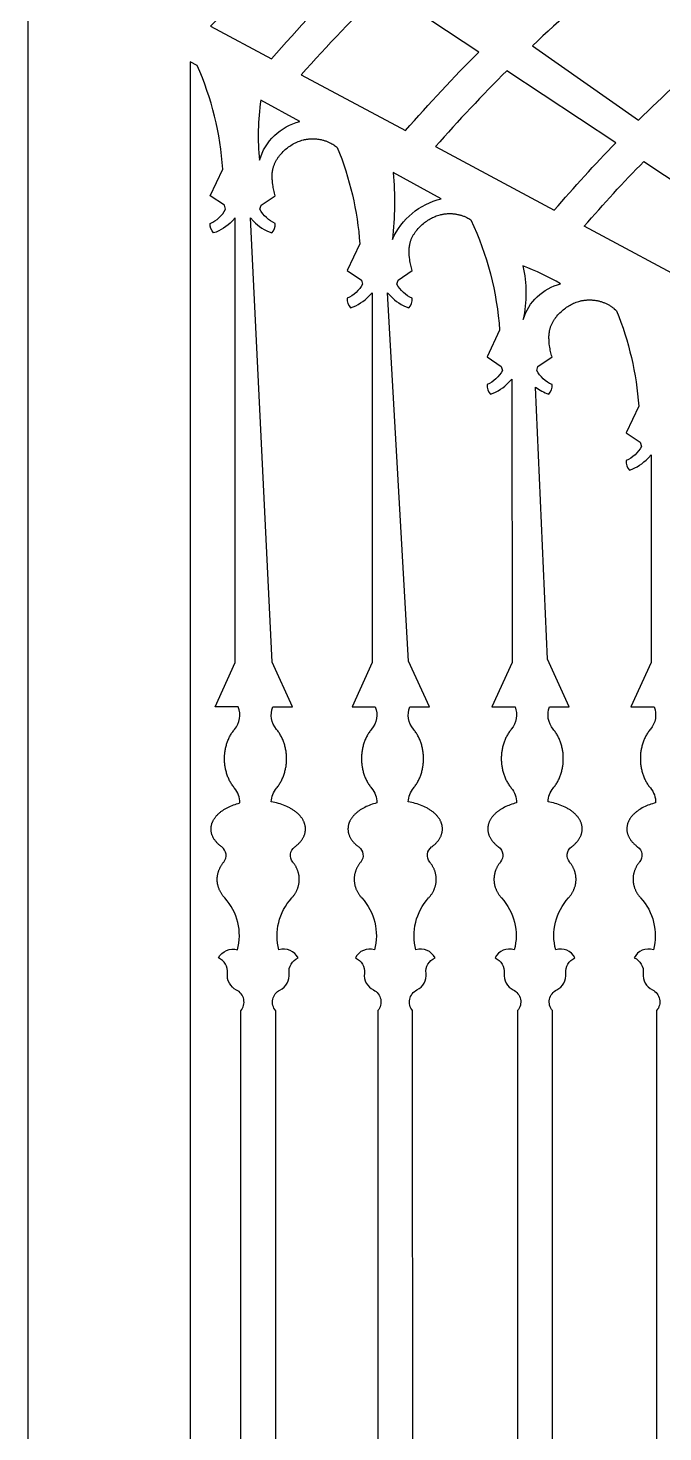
# Model space of a CAD drawing. Extents: x 101 to 2101, y 75 to 2087.
# Drawn here: x 101 to 485, y 762 to 1612 of the extents above; entities that cross this region are included whole.
import ezdxf

# ---------------------------------------------------------------- set-up
doc = ezdxf.new("R2010")
doc.units = 0
doc.layers.add('LAYER_01', color=7, linetype='CONTINUOUS')

msp = doc.modelspace()

# ---------------------------------------------------------------- linework, layer by layer
at = {"layer": 'LAYER_01'}
for points in [[(101.01, 1666.56, -0.19494), (1093.27, 2087.06), (1093.27, 75.37), (101.01, 75.37)], [(211.48, 1612.88), (248.25, 1593.19, -0.016615), (298.74, 1646.96), (267.92, 1667.37, 0.015368)], [(406.26, 1601.08), (470.37, 1556.08, -0.018362), (516.73, 1598.37), (458.16, 1647.01, 0.018019)], [(329.41, 1549.73, -0.016557), (373.75, 1597.28), (315.76, 1635.69, 0.016485), (266.36, 1583.49)], [(419.45, 1501.53, -0.016167), (456.69, 1542.35), (390.77, 1586.01, 0.016409), (347.52, 1540.04)], [(241.79, 1568.16, 0.063039), (241.07, 1531.82, -0.267683), (265.46, 1555.23)], [(437.51, 1491.86, -0.015987), (473.67, 1531.1), (537.32, 1488.94, 0.016308), (507.49, 1454.39)], [(322.01, 1524.31, -0.045196), (321.54, 1483.88, -0.235505), (351.03, 1508.44)], [(400.47, 1467.82, -0.106737), (400.66, 1435.37, -0.264735), (423.3, 1457.06, 0.041027)]]:
    msp.add_lwpolyline(points, format="xyb", close=True, dxfattribs=at)
for points in [[(229.72, 718.07), (229.75, 1016.98, 0.48988), (227.16, 1029.5, -0.316411), (221.64, 1039.55, 0.331868), (216.18, 1048.88, -0.374852), (227.75, 1053.74, 0.254896), (220.06, 1085.2), (219.77, 1085.53), (219.49, 1085.86), (219.22, 1086.19), (218.96, 1086.53), (218.7, 1086.87), (218.46, 1087.21), (218.22, 1087.56), (218, 1087.91), (217.78, 1088.26), (217.58, 1088.61), (217.38, 1088.97), (217.2, 1089.33), (217.02, 1089.69), (216.86, 1090.04), (216.7, 1090.4), (216.55, 1090.77), (216.42, 1091.13), (216.29, 1091.49), (216.17, 1091.85), (216.06, 1092.21), (215.96, 1092.57), (215.87, 1092.93), (215.79, 1093.29), (215.72, 1093.65), (215.66, 1094.01), (215.61, 1094.36), (215.56, 1094.72), (215.53, 1095.07), (215.5, 1095.42), (215.48, 1095.77), (215.47, 1096.11), (215.46, 1096.46), (215.47, 1096.77), (215.48, 1097.09), (215.49, 1097.42), (215.52, 1097.74), (215.55, 1098.07), (215.59, 1098.4), (215.63, 1098.73), (215.69, 1099.06), (215.75, 1099.39), (215.82, 1099.72), (215.89, 1100.05), (215.98, 1100.39), (216.07, 1100.72), (216.17, 1101.06), (216.28, 1101.39), (216.4, 1101.73), (216.52, 1102.06), (216.66, 1102.4), (216.8, 1102.73), (216.95, 1103.07), (217.11, 1103.4), (217.27, 1103.73), (217.45, 1104.06), (217.63, 1104.39), (217.83, 1104.72), (218.03, 1105.05), (218.24, 1105.37), (218.45, 1105.69), (218.68, 1106.01), (218.91, 1106.33), (219.16, 1106.64), (219.41, 1106.95, 0.431906), (218.24, 1116.08), (217.83, 1116.39), (217.44, 1116.69), (217.05, 1117.01), (216.68, 1117.33), (216.32, 1117.65), (215.98, 1117.98), (215.64, 1118.31), (215.33, 1118.64), (215.02, 1118.98), (214.73, 1119.32), (214.45, 1119.66), (214.19, 1120.01), (213.94, 1120.35), (213.7, 1120.7), (213.48, 1121.05), (213.27, 1121.4), (213.08, 1121.76), (212.89, 1122.11), (212.73, 1122.46), (212.57, 1122.81), (212.43, 1123.17), (212.3, 1123.52), (212.19, 1123.87), (212.09, 1124.22), (212, 1124.57), (211.92, 1124.92), (211.86, 1125.26), (211.81, 1125.61), (211.77, 1125.95), (211.74, 1126.29), (211.72, 1126.63), (211.72, 1126.97), (211.72, 1127.25), (211.73, 1127.53), (211.75, 1127.81), (211.78, 1128.09), (211.82, 1128.38), (211.86, 1128.66), (211.91, 1128.95), (211.97, 1129.24), (212.04, 1129.53), (212.12, 1129.82), (212.21, 1130.11), (212.3, 1130.41), (212.41, 1130.7), (212.52, 1130.99), (212.64, 1131.29), (212.78, 1131.58), (212.92, 1131.87), (213.07, 1132.17), (213.23, 1132.46), (213.4, 1132.75), (213.58, 1133.04), (213.77, 1133.33), (213.97, 1133.62), (214.18, 1133.91), (214.39, 1134.2), (214.62, 1134.48), (214.86, 1134.77), (215.1, 1135.05), (215.36, 1135.33), (215.63, 1135.61), (215.9, 1135.88), (216.18, 1136.15), (216.48, 1136.42), (216.78, 1136.69), (217.09, 1136.96), (217.41, 1137.22), (217.74, 1137.47), (218.07, 1137.73), (218.42, 1137.98), (218.77, 1138.23), (219.13, 1138.47), (219.5, 1138.71), (220.26, 1139.17), (221.05, 1139.62), (221.87, 1140.05), (222.71, 1140.46), (223.58, 1140.85), (224.46, 1141.22), (225.37, 1141.56), (226.29, 1141.89), (227.23, 1142.19), (228.18, 1142.47), (229.14, 1142.72, 0.183026), (225.96, 1151.73), (225.59, 1152.18), (225.22, 1152.64), (224.87, 1153.12), (224.53, 1153.61), (224.2, 1154.11), (223.88, 1154.62), (223.57, 1155.14), (223.28, 1155.67), (222.99, 1156.2), (222.72, 1156.75), (222.46, 1157.3), (222.21, 1157.87), (221.98, 1158.43), (221.76, 1159.01), (221.55, 1159.58), (221.35, 1160.16), (221.17, 1160.75), (221, 1161.34), (220.84, 1161.93), (220.69, 1162.52), (220.56, 1163.11), (220.44, 1163.7), (220.33, 1164.29), (220.24, 1164.88), (220.15, 1165.47), (220.08, 1166.06), (220.02, 1166.64), (219.97, 1167.22), (219.94, 1167.8), (219.91, 1168.37), (219.89, 1168.94), (219.89, 1169.5), (219.89, 1170.07), (219.91, 1170.64), (219.94, 1171.21), (219.97, 1171.79), (220.02, 1172.37), (220.08, 1172.95), (220.15, 1173.54), (220.24, 1174.13), (220.33, 1174.72), (220.44, 1175.31), (220.56, 1175.9), (220.69, 1176.49), (220.84, 1177.08), (221, 1177.67), (221.17, 1178.26), (221.35, 1178.84), (221.55, 1179.43), (221.76, 1180), (221.98, 1180.58), (222.21, 1181.14), (222.46, 1181.7), (222.72, 1182.26), (222.99, 1182.8), (223.28, 1183.34), (223.57, 1183.87), (223.88, 1184.39), (224.2, 1184.9), (224.53, 1185.4), (224.87, 1185.89), (225.22, 1186.37), (225.59, 1186.83), (225.96, 1187.28, 0.27505), (228.22, 1200.88), (214.19, 1200.88), (226.41, 1227.71), (226.33, 1496.94), (224.49, 1495, -0.120178), (213.3, 1487.77, -0.221427), (211.27, 1493.56, 0.164884), (220.54, 1502.11), (219.82, 1504.61), (211.29, 1510.33), (218.86, 1526.45, 0.086648), (203.35, 1589.18), (199.14, 1591.48), (199.14, 596.19, 0.602226)], [(250.87, 718.07), (250.84, 1016.98, -0.48988), (253.43, 1029.5, 0.316411), (258.95, 1039.55, -0.331868), (264.41, 1048.88, 0.374852), (252.84, 1053.74, -0.254896), (260.52, 1085.2), (260.82, 1085.53), (261.1, 1085.86), (261.37, 1086.19), (261.63, 1086.53), (261.89, 1086.87), (262.13, 1087.21), (262.37, 1087.56), (262.59, 1087.91), (262.81, 1088.26), (263.01, 1088.61), (263.21, 1088.97), (263.39, 1089.33), (263.57, 1089.69), (263.73, 1090.04), (263.89, 1090.4), (264.04, 1090.77), (264.17, 1091.13), (264.3, 1091.49), (264.42, 1091.85), (264.53, 1092.21), (264.63, 1092.57), (264.71, 1092.93), (264.8, 1093.29), (264.87, 1093.65), (264.93, 1094.01), (264.98, 1094.36), (265.03, 1094.72), (265.06, 1095.07), (265.09, 1095.42), (265.11, 1095.77), (265.12, 1096.11), (265.13, 1096.46), (265.12, 1096.77), (265.11, 1097.09), (265.1, 1097.42), (265.07, 1097.74), (265.04, 1098.07), (265, 1098.4), (264.96, 1098.73), (264.9, 1099.06), (264.84, 1099.39), (264.77, 1099.72), (264.7, 1100.05), (264.61, 1100.39), (264.52, 1100.72), (264.42, 1101.06), (264.31, 1101.39), (264.19, 1101.73), (264.07, 1102.06), (263.93, 1102.4), (263.79, 1102.73), (263.64, 1103.07), (263.48, 1103.4), (263.32, 1103.73), (263.14, 1104.06), (262.96, 1104.39), (262.76, 1104.72), (262.56, 1105.05), (262.35, 1105.37), (262.14, 1105.69), (261.91, 1106.01), (261.67, 1106.33), (261.43, 1106.64), (261.18, 1106.95, -0.431906), (262.35, 1116.08), (262.76, 1116.39), (263.15, 1116.69), (263.54, 1117.01), (263.91, 1117.33), (264.27, 1117.65), (264.61, 1117.98), (264.94, 1118.31), (265.26, 1118.64), (265.57, 1118.98), (265.86, 1119.32), (266.14, 1119.66), (266.4, 1120.01), (266.65, 1120.35), (266.89, 1120.7), (267.11, 1121.05), (267.32, 1121.4), (267.51, 1121.76), (267.7, 1122.11), (267.86, 1122.46), (268.02, 1122.81), (268.16, 1123.17), (268.29, 1123.52), (268.4, 1123.87), (268.5, 1124.22), (268.59, 1124.57), (268.67, 1124.92), (268.73, 1125.26), (268.78, 1125.61), (268.82, 1125.95), (268.85, 1126.29), (268.87, 1126.63), (268.87, 1126.97), (268.87, 1127.27), (268.85, 1127.59), (268.83, 1127.9), (268.8, 1128.21), (268.75, 1128.53), (268.7, 1128.85), (268.63, 1129.16), (268.56, 1129.48), (268.48, 1129.81), (268.38, 1130.13), (268.27, 1130.45), (268.16, 1130.77), (268.03, 1131.1), (267.89, 1131.42), (267.73, 1131.75), (267.57, 1132.07), (267.4, 1132.39), (267.21, 1132.72), (267.01, 1133.04), (266.8, 1133.36), (266.58, 1133.68), (266.35, 1134), (266.1, 1134.31), (265.85, 1134.63), (265.58, 1134.94), (265.3, 1135.25), (265.01, 1135.56), (264.71, 1135.86), (264.39, 1136.16), (264.07, 1136.46), (263.73, 1136.76), (263.39, 1137.05), (263.03, 1137.34), (262.66, 1137.62), (262.29, 1137.9), (261.9, 1138.17), (261.5, 1138.44), (261.09, 1138.7), (260.68, 1138.96), (260.25, 1139.22), (259.82, 1139.47), (259.37, 1139.71), (258.47, 1140.18), (257.53, 1140.62), (256.56, 1141.04), (255.57, 1141.43), (254.55, 1141.8), (253.52, 1142.14), (252.47, 1142.45), (251.41, 1142.73), (250.34, 1142.99), (249.27, 1143.22), (248.19, 1143.42, -0.169779), (251.37, 1151.73), (251.74, 1152.18), (252.1, 1152.64), (252.45, 1153.12), (252.79, 1153.61), (253.12, 1154.11), (253.44, 1154.62), (253.75, 1155.14), (254.04, 1155.67), (254.33, 1156.2), (254.6, 1156.75), (254.86, 1157.3), (255.11, 1157.87), (255.34, 1158.43), (255.57, 1159.01), (255.78, 1159.58), (255.97, 1160.16), (256.16, 1160.75), (256.33, 1161.34), (256.48, 1161.93), (256.63, 1162.52), (256.76, 1163.11), (256.88, 1163.7), (256.99, 1164.29), (257.09, 1164.88), (257.17, 1165.47), (257.24, 1166.06), (257.3, 1166.64), (257.35, 1167.22), (257.39, 1167.8), (257.41, 1168.37), (257.43, 1168.94), (257.43, 1169.5), (257.43, 1170.07), (257.41, 1170.64), (257.39, 1171.21), (257.35, 1171.79), (257.3, 1172.37), (257.24, 1172.95), (257.17, 1173.54), (257.09, 1174.13), (256.99, 1174.72), (256.88, 1175.31), (256.76, 1175.9), (256.63, 1176.49), (256.48, 1177.08), (256.33, 1177.67), (256.16, 1178.26), (255.97, 1178.84), (255.78, 1179.43), (255.57, 1180), (255.34, 1180.58), (255.11, 1181.14), (254.86, 1181.7), (254.6, 1182.26), (254.33, 1182.8), (254.04, 1183.34), (253.75, 1183.87), (253.44, 1184.39), (253.12, 1184.9), (252.79, 1185.4), (252.45, 1185.89), (252.1, 1186.37), (251.74, 1186.83), (251.37, 1187.28, -0.27505), (249.1, 1200.88), (260.95, 1200.88), (248.63, 1227.92), (235.52, 1496.94), (237.36, 1495, 0.120178), (248.54, 1487.77, 0.221427), (250.58, 1493.56, -0.164884), (241.31, 1502.11), (242.03, 1504.61), (250.55, 1510.33), (250.31, 1511.14), (250.08, 1511.96), (249.87, 1512.79), (249.68, 1513.62), (249.51, 1514.46), (249.36, 1515.3), (249.22, 1516.15), (249.1, 1517), (248.94, 1518.29), (248.82, 1519.58), (248.77, 1520.23), (248.74, 1520.88), (248.72, 1521.53), (248.72, 1522.17), (248.73, 1522.82), (248.76, 1523.46), (248.81, 1524.1), (248.87, 1524.74), (248.96, 1525.37), (249.06, 1526), (249.12, 1526.31), (249.19, 1526.62), (249.26, 1526.93), (249.34, 1527.24), (249.46, 1527.66), (249.58, 1528.08), (249.72, 1528.5), (249.87, 1528.91), (250.03, 1529.32), (250.2, 1529.73), (250.38, 1530.13), (250.57, 1530.53), (250.77, 1530.93), (250.98, 1531.32), (251.19, 1531.71), (251.42, 1532.09), (251.65, 1532.47), (251.89, 1532.85), (252.14, 1533.22), (252.4, 1533.59), (252.67, 1533.95), (252.94, 1534.31), (253.22, 1534.67), (253.5, 1535.02), (254.09, 1535.71), (254.71, 1536.38), (255.35, 1537.03), (256.01, 1537.66), (256.68, 1538.26), (257.38, 1538.85), (258.03, 1539.37), (258.69, 1539.87), (259.37, 1540.35), (260.05, 1540.8), (260.75, 1541.24), (261.46, 1541.66), (262.18, 1542.05), (262.91, 1542.42), (263.65, 1542.76), (264.4, 1543.08), (265.16, 1543.38), (265.92, 1543.65), (266.7, 1543.89), (267.48, 1544.11), (267.88, 1544.2), (268.27, 1544.29), (268.67, 1544.38), (269.07, 1544.45), (269.53, 1544.53), (269.99, 1544.6), (270.45, 1544.66), (270.92, 1544.71), (271.38, 1544.76), (271.85, 1544.79), (272.32, 1544.81), (272.79, 1544.82), (273.25, 1544.83), (273.72, 1544.82), (274.19, 1544.81), (274.66, 1544.79), (275.13, 1544.76), (275.6, 1544.71), (276.07, 1544.66), (276.53, 1544.6), (277, 1544.54), (277.46, 1544.46), (277.93, 1544.37), (278.39, 1544.28), (278.85, 1544.17), (279.3, 1544.06), (279.76, 1543.93), (280.21, 1543.8), (280.65, 1543.66), (281.1, 1543.51), (281.54, 1543.35), (281.98, 1543.18), (282.41, 1543.01), (282.84, 1542.82), (283.27, 1542.63), (283.69, 1542.42), (284.27, 1542.13), (284.84, 1541.81), (285.4, 1541.48), (285.95, 1541.14), (286.49, 1540.77), (287.02, 1540.4), (287.55, 1540.01), (288.06, 1539.6, -0.080485), (301.75, 1481.13), (294.19, 1465.01), (302.71, 1459.29), (303.44, 1456.79, -0.164884), (294.16, 1448.24, 0.221427), (296.2, 1442.45, 0.120178), (307.38, 1449.68), (309.22, 1451.62), (309.3, 1227.73), (297.07, 1200.91), (311.1, 1200.91, -0.27505), (308.84, 1187.31), (308.47, 1186.86), (308.1, 1186.39), (307.75, 1185.92), (307.41, 1185.43), (307.08, 1184.93), (306.76, 1184.42), (306.45, 1183.9), (306.16, 1183.37), (305.87, 1182.83), (305.6, 1182.28), (305.34, 1181.73), (305.09, 1181.17), (304.86, 1180.6), (304.64, 1180.03), (304.43, 1179.45), (304.23, 1178.87), (304.05, 1178.29), (303.88, 1177.7), (303.72, 1177.11), (303.57, 1176.52), (303.44, 1175.93), (303.32, 1175.33), (303.21, 1174.74), (303.12, 1174.15), (303.03, 1173.56), (302.96, 1172.98), (302.9, 1172.39), (302.85, 1171.81), (302.82, 1171.24), (302.79, 1170.66), (302.77, 1170.09), (302.77, 1169.53), (302.77, 1168.97), (302.79, 1168.4), (302.82, 1167.83), (302.85, 1167.25), (302.9, 1166.67), (302.96, 1166.08), (303.03, 1165.5), (303.12, 1164.91), (303.21, 1164.32), (303.32, 1163.73), (303.44, 1163.14), (303.57, 1162.54), (303.72, 1161.95), (303.88, 1161.36), (304.05, 1160.78), (304.23, 1160.19), (304.43, 1159.61), (304.64, 1159.03), (304.86, 1158.46), (305.09, 1157.89), (305.34, 1157.33), (305.6, 1156.78), (305.87, 1156.23), (306.16, 1155.69), (306.45, 1155.16), (306.76, 1154.64), (307.08, 1154.13), (307.41, 1153.63), (307.75, 1153.14), (308.1, 1152.67), (308.47, 1152.2), (308.84, 1151.75, -0.183026), (312.02, 1142.75), (311.06, 1142.49), (310.11, 1142.22), (309.17, 1141.91), (308.25, 1141.59), (307.34, 1141.24), (306.46, 1140.87), (305.59, 1140.49), (304.75, 1140.08), (303.93, 1139.65), (303.14, 1139.2), (302.38, 1138.74), (302.01, 1138.5), (301.65, 1138.25), (301.3, 1138.01), (300.95, 1137.76), (300.62, 1137.5), (300.29, 1137.24), (299.97, 1136.98), (299.66, 1136.72), (299.36, 1136.45), (299.06, 1136.18), (298.78, 1135.91), (298.51, 1135.63), (298.24, 1135.36), (297.99, 1135.08), (297.74, 1134.79), (297.5, 1134.51), (297.27, 1134.22), (297.06, 1133.94), (296.85, 1133.65), (296.65, 1133.36), (296.46, 1133.07), (296.28, 1132.78), (296.11, 1132.49), (295.95, 1132.19), (295.8, 1131.9), (295.66, 1131.61), (295.52, 1131.31), (295.4, 1131.02), (295.29, 1130.73), (295.18, 1130.43), (295.09, 1130.14), (295, 1129.85), (294.92, 1129.56), (294.85, 1129.27), (294.79, 1128.98), (294.74, 1128.69), (294.7, 1128.4), (294.66, 1128.12), (294.63, 1127.84), (294.61, 1127.55), (294.6, 1127.27), (294.6, 1126.99), (294.6, 1126.66), (294.62, 1126.32), (294.65, 1125.98), (294.69, 1125.64), (294.74, 1125.29), (294.8, 1124.95), (294.88, 1124.6), (294.97, 1124.25), (295.07, 1123.9), (295.18, 1123.55), (295.31, 1123.19), (295.45, 1122.84), (295.61, 1122.49), (295.77, 1122.13), (295.96, 1121.78), (296.15, 1121.43), (296.36, 1121.08), (296.58, 1120.73), (296.82, 1120.38), (297.07, 1120.03), (297.33, 1119.69), (297.61, 1119.35), (297.9, 1119.01), (298.21, 1118.67), (298.53, 1118.33), (298.86, 1118), (299.2, 1117.68), (299.56, 1117.35), (299.93, 1117.04), (300.32, 1116.72), (300.71, 1116.41), (301.12, 1116.11, -0.431906), (302.29, 1106.98), (302.04, 1106.67), (301.79, 1106.35), (301.56, 1106.04), (301.33, 1105.72), (301.12, 1105.4), (300.91, 1105.07), (300.71, 1104.75), (300.51, 1104.42), (300.33, 1104.09), (300.15, 1103.76), (299.99, 1103.43), (299.83, 1103.09), (299.68, 1102.76), (299.54, 1102.43), (299.4, 1102.09), (299.28, 1101.76), (299.16, 1101.42), (299.05, 1101.08), (298.95, 1100.75), (298.86, 1100.41), (298.77, 1100.08), (298.7, 1099.75), (298.63, 1099.41), (298.57, 1099.08), (298.51, 1098.75), (298.47, 1098.42), (298.43, 1098.09), (298.4, 1097.77), (298.37, 1097.44), (298.36, 1097.12), (298.35, 1096.8), (298.34, 1096.48), (298.35, 1096.14), (298.36, 1095.79), (298.38, 1095.44), (298.41, 1095.09), (298.44, 1094.74), (298.49, 1094.39), (298.54, 1094.03), (298.6, 1093.68), (298.67, 1093.32), (298.76, 1092.96), (298.84, 1092.6), (298.94, 1092.24), (299.05, 1091.88), (299.17, 1091.52), (299.3, 1091.15), (299.43, 1090.79), (299.58, 1090.43), (299.74, 1090.07), (299.9, 1089.71), (300.08, 1089.35), (300.26, 1089), (300.46, 1088.64), (300.66, 1088.29), (300.88, 1087.94), (301.1, 1087.59), (301.34, 1087.24), (301.58, 1086.9), (301.84, 1086.56), (302.1, 1086.22), (302.37, 1085.88), (302.65, 1085.55), (302.94, 1085.23, -0.254896), (310.63, 1053.76, 0.374852), (299.06, 1048.9, -0.331868), (304.52, 1039.58, 0.316411), (310.04, 1029.53, -0.48988), (312.63, 1017.01), (312.6, 718.1)], [(333.75, 718.1), (333.72, 1017.01, -0.48988), (336.31, 1029.53, 0.316411), (341.83, 1039.58, -0.331868), (347.29, 1048.9, 0.374852), (335.72, 1053.76, -0.254896), (343.41, 1085.23), (343.7, 1085.55), (343.98, 1085.88), (344.25, 1086.22), (344.51, 1086.56), (344.77, 1086.9), (345.01, 1087.24), (345.25, 1087.59), (345.47, 1087.94), (345.69, 1088.29), (345.89, 1088.64), (346.09, 1089), (346.27, 1089.35), (346.45, 1089.71), (346.61, 1090.07), (346.77, 1090.43), (346.92, 1090.79), (347.05, 1091.15), (347.18, 1091.52), (347.3, 1091.88), (347.41, 1092.24), (347.51, 1092.6), (347.59, 1092.96), (347.68, 1093.32), (347.75, 1093.68), (347.81, 1094.03), (347.86, 1094.39), (347.91, 1094.74), (347.94, 1095.09), (347.97, 1095.44), (347.99, 1095.79), (348, 1096.14), (348.01, 1096.48), (348, 1096.8), (347.99, 1097.12), (347.98, 1097.44), (347.95, 1097.77), (347.92, 1098.09), (347.88, 1098.42), (347.84, 1098.75), (347.78, 1099.08), (347.72, 1099.41), (347.65, 1099.75), (347.58, 1100.08), (347.49, 1100.41), (347.4, 1100.75), (347.3, 1101.08), (347.19, 1101.42), (347.07, 1101.76), (346.95, 1102.09), (346.81, 1102.43), (346.67, 1102.76), (346.52, 1103.09), (346.36, 1103.43), (346.2, 1103.76), (346.02, 1104.09), (345.84, 1104.42), (345.64, 1104.75), (345.44, 1105.07), (345.23, 1105.4), (345.02, 1105.72), (344.79, 1106.04), (344.56, 1106.35), (344.31, 1106.67), (344.06, 1106.98, -0.431906), (345.23, 1116.11), (345.64, 1116.41), (346.03, 1116.72), (346.42, 1117.04), (346.79, 1117.35), (347.15, 1117.68), (347.49, 1118), (347.82, 1118.33), (348.14, 1118.67), (348.45, 1119.01), (348.74, 1119.35), (349.02, 1119.69), (349.28, 1120.03), (349.53, 1120.38), (349.77, 1120.73), (349.99, 1121.08), (350.2, 1121.43), (350.39, 1121.78), (350.58, 1122.13), (350.74, 1122.49), (350.9, 1122.84), (351.04, 1123.19), (351.17, 1123.55), (351.28, 1123.9), (351.38, 1124.25), (351.47, 1124.6), (351.55, 1124.95), (351.61, 1125.29), (351.66, 1125.64), (351.7, 1125.98), (351.73, 1126.32), (351.75, 1126.66), (351.75, 1126.99), (351.75, 1127.3), (351.73, 1127.61), (351.71, 1127.92), (351.68, 1128.24), (351.63, 1128.55), (351.58, 1128.87), (351.52, 1129.19), (351.44, 1129.51), (351.36, 1129.83), (351.26, 1130.15), (351.15, 1130.48), (351.04, 1130.8), (350.91, 1131.13), (350.77, 1131.45), (350.61, 1131.77), (350.45, 1132.1), (350.28, 1132.42), (350.09, 1132.74), (349.89, 1133.07), (349.68, 1133.39), (349.46, 1133.71), (349.23, 1134.02), (348.98, 1134.34), (348.73, 1134.66), (348.46, 1134.97), (348.18, 1135.28), (347.89, 1135.59), (347.59, 1135.89), (347.27, 1136.19), (346.95, 1136.49), (346.61, 1136.78), (346.27, 1137.07), (345.91, 1137.36), (345.54, 1137.64), (345.17, 1137.92), (344.78, 1138.2), (344.38, 1138.47), (343.97, 1138.73), (343.56, 1138.99), (343.13, 1139.24), (342.7, 1139.49), (342.26, 1139.73), (341.35, 1140.2), (340.41, 1140.65), (339.44, 1141.07), (338.45, 1141.46), (337.43, 1141.83), (336.4, 1142.16), (335.35, 1142.48), (334.29, 1142.76), (333.22, 1143.02), (332.15, 1143.24), (331.07, 1143.44, -0.169779), (334.25, 1151.75), (334.62, 1152.2), (334.98, 1152.67), (335.33, 1153.14), (335.67, 1153.63), (336, 1154.13), (336.32, 1154.64), (336.63, 1155.16), (336.93, 1155.69), (337.21, 1156.23), (337.48, 1156.78), (337.74, 1157.33), (337.99, 1157.89), (338.22, 1158.46), (338.45, 1159.03), (338.66, 1159.61), (338.85, 1160.19), (339.04, 1160.78), (339.21, 1161.36), (339.36, 1161.95), (339.51, 1162.54), (339.64, 1163.14), (339.76, 1163.73), (339.87, 1164.32), (339.97, 1164.91), (340.05, 1165.5), (340.12, 1166.08), (340.18, 1166.67), (340.23, 1167.25), (340.27, 1167.83), (340.29, 1168.4), (340.31, 1168.97), (340.31, 1169.53), (340.31, 1170.09), (340.29, 1170.66), (340.27, 1171.24), (340.23, 1171.81), (340.18, 1172.39), (340.12, 1172.98), (340.05, 1173.56), (339.97, 1174.15), (339.87, 1174.74), (339.76, 1175.33), (339.64, 1175.93), (339.51, 1176.52), (339.36, 1177.11), (339.21, 1177.7), (339.04, 1178.29), (338.85, 1178.87), (338.66, 1179.45), (338.45, 1180.03), (338.22, 1180.6), (337.99, 1181.17), (337.74, 1181.73), (337.48, 1182.28), (337.21, 1182.83), (336.93, 1183.37), (336.63, 1183.9), (336.32, 1184.42), (336, 1184.93), (335.67, 1185.43), (335.33, 1185.92), (334.98, 1186.39), (334.62, 1186.86), (334.25, 1187.31, -0.27505), (331.98, 1200.91), (343.83, 1200.91), (331.22, 1228.56), (318.42, 1451.62), (320.26, 1449.68, 0.120178), (331.44, 1442.45, 0.221427), (333.48, 1448.24, -0.164884), (324.2, 1456.79), (324.93, 1459.29), (333.45, 1465.01), (333.2, 1465.82), (332.97, 1466.65), (332.77, 1467.47), (332.58, 1468.3), (332.41, 1469.14), (332.25, 1469.98), (332.11, 1470.83), (331.99, 1471.69), (331.83, 1472.97), (331.71, 1474.26), (331.67, 1474.91), (331.64, 1475.56), (331.62, 1476.21), (331.61, 1476.85), (331.63, 1477.5), (331.66, 1478.14), (331.7, 1478.78), (331.77, 1479.42), (331.85, 1480.05), (331.96, 1480.68), (332.02, 1480.99), (332.08, 1481.3), (332.16, 1481.61), (332.23, 1481.92), (332.35, 1482.34), (332.48, 1482.76), (332.62, 1483.18), (332.77, 1483.59), (332.93, 1484), (333.1, 1484.41), (333.28, 1484.81), (333.46, 1485.21), (333.66, 1485.61), (333.87, 1486), (334.09, 1486.39), (334.31, 1486.77), (334.55, 1487.15), (334.79, 1487.53), (335.04, 1487.9), (335.29, 1488.27), (335.56, 1488.64), (335.83, 1489), (336.11, 1489.35), (336.4, 1489.7), (336.99, 1490.39), (337.61, 1491.06), (338.24, 1491.71), (338.9, 1492.34), (339.58, 1492.95), (340.27, 1493.53), (340.93, 1494.05), (341.59, 1494.55), (342.26, 1495.03), (342.95, 1495.49), (343.65, 1495.92), (344.36, 1496.34), (345.08, 1496.73), (345.8, 1497.1), (346.54, 1497.44), (347.29, 1497.76), (348.05, 1498.06), (348.82, 1498.33), (349.59, 1498.57), (350.38, 1498.79), (350.77, 1498.88), (351.17, 1498.97), (351.57, 1499.06), (351.97, 1499.14), (352.43, 1499.21), (352.89, 1499.28), (353.35, 1499.34), (353.81, 1499.39), (354.28, 1499.44), (354.74, 1499.47), (355.21, 1499.49), (355.68, 1499.51), (356.15, 1499.51), (356.62, 1499.51), (357.09, 1499.49), (357.56, 1499.47), (358.03, 1499.44), (358.49, 1499.4), (358.96, 1499.35), (359.43, 1499.29), (359.89, 1499.22), (360.36, 1499.14), (360.82, 1499.05), (361.28, 1498.96), (361.74, 1498.85), (362.2, 1498.74), (362.65, 1498.62), (363.1, 1498.48), (363.55, 1498.34), (363.99, 1498.19), (364.44, 1498.03), (364.87, 1497.87), (365.31, 1497.69), (365.74, 1497.5), (366.17, 1497.31), (366.59, 1497.11), (367.21, 1496.79), (367.82, 1496.45), (368.41, 1496.09), (369, 1495.71, -0.092591), (386.36, 1428.89), (378.8, 1412.77), (387.32, 1407.05), (388.05, 1404.55, -0.164884), (378.77, 1396, 0.221427), (380.81, 1390.21, 0.120178), (391.99, 1397.44), (393.83, 1399.38), (393.89, 1227.76), (381.66, 1200.94), (395.7, 1200.94, -0.27505), (393.43, 1187.34), (393.06, 1186.88), (392.7, 1186.42), (392.35, 1185.94), (392.01, 1185.46), (391.68, 1184.96), (391.36, 1184.45), (391.05, 1183.93), (390.75, 1183.4), (390.47, 1182.86), (390.2, 1182.31), (389.94, 1181.76), (389.69, 1181.2), (389.45, 1180.63), (389.23, 1180.06), (389.02, 1179.48), (388.82, 1178.9), (388.64, 1178.31), (388.47, 1177.73), (388.31, 1177.14), (388.17, 1176.55), (388.03, 1175.95), (387.91, 1175.36), (387.81, 1174.77), (387.71, 1174.18), (387.63, 1173.59), (387.56, 1173), (387.5, 1172.42), (387.45, 1171.84), (387.41, 1171.26), (387.38, 1170.69), (387.37, 1170.12), (387.36, 1169.56), (387.37, 1168.99), (387.38, 1168.43), (387.41, 1167.85), (387.45, 1167.28), (387.5, 1166.7), (387.56, 1166.11), (387.63, 1165.53), (387.71, 1164.94), (387.81, 1164.35), (387.91, 1163.75), (388.03, 1163.16), (388.17, 1162.57), (388.31, 1161.98), (388.47, 1161.39), (388.64, 1160.8), (388.82, 1160.22), (389.02, 1159.64), (389.23, 1159.06), (389.45, 1158.49), (389.69, 1157.92), (389.94, 1157.36), (390.2, 1156.8), (390.47, 1156.26), (390.75, 1155.72), (391.05, 1155.19), (391.36, 1154.67), (391.68, 1154.16), (392.01, 1153.66), (392.35, 1153.17), (392.7, 1152.7), (393.06, 1152.23), (393.43, 1151.78, -0.183026), (396.61, 1142.78), (395.65, 1142.52), (394.7, 1142.24), (393.77, 1141.94), (392.84, 1141.62), (391.94, 1141.27), (391.05, 1140.9), (390.19, 1140.51), (389.34, 1140.1), (388.53, 1139.68), (387.74, 1139.23), (386.98, 1138.76), (386.61, 1138.52), (386.25, 1138.28), (385.89, 1138.03), (385.55, 1137.78), (385.21, 1137.53), (384.88, 1137.27), (384.56, 1137.01), (384.25, 1136.75), (383.95, 1136.48), (383.66, 1136.21), (383.38, 1135.94), (383.1, 1135.66), (382.84, 1135.38), (382.58, 1135.1), (382.33, 1134.82), (382.1, 1134.54), (381.87, 1134.25), (381.65, 1133.96), (381.44, 1133.68), (381.24, 1133.39), (381.05, 1133.1), (380.87, 1132.8), (380.7, 1132.51), (380.54, 1132.22), (380.39, 1131.93), (380.25, 1131.63), (380.12, 1131.34), (379.99, 1131.05), (379.88, 1130.75), (379.78, 1130.46), (379.68, 1130.17), (379.59, 1129.88), (379.52, 1129.59), (379.45, 1129.3), (379.39, 1129.01), (379.33, 1128.72), (379.29, 1128.43), (379.25, 1128.15), (379.23, 1127.86), (379.21, 1127.58), (379.2, 1127.3), (379.19, 1127.02), (379.2, 1126.69), (379.21, 1126.35), (379.24, 1126.01), (379.28, 1125.66), (379.33, 1125.32), (379.4, 1124.97), (379.47, 1124.62), (379.56, 1124.27), (379.66, 1123.92), (379.78, 1123.57), (379.91, 1123.22), (380.05, 1122.87), (380.2, 1122.51), (380.37, 1122.16), (380.55, 1121.81), (380.74, 1121.46), (380.95, 1121.11), (381.18, 1120.76), (381.41, 1120.41), (381.66, 1120.06), (381.93, 1119.72), (382.2, 1119.37), (382.5, 1119.03), (382.8, 1118.7), (383.12, 1118.36), (383.45, 1118.03), (383.8, 1117.7), (384.16, 1117.38), (384.53, 1117.06), (384.91, 1116.75), (385.31, 1116.44), (385.72, 1116.14, -0.431906), (386.88, 1107.01), (386.63, 1106.69), (386.39, 1106.38), (386.15, 1106.06), (385.93, 1105.74), (385.71, 1105.42), (385.5, 1105.1), (385.3, 1104.77), (385.11, 1104.45), (384.92, 1104.12), (384.75, 1103.79), (384.58, 1103.45), (384.42, 1103.12), (384.27, 1102.79), (384.13, 1102.45), (384, 1102.12), (383.87, 1101.78), (383.75, 1101.45), (383.64, 1101.11), (383.54, 1100.78), (383.45, 1100.44), (383.37, 1100.11), (383.29, 1099.77), (383.22, 1099.44), (383.16, 1099.11), (383.11, 1098.78), (383.06, 1098.45), (383.02, 1098.12), (382.99, 1097.8), (382.97, 1097.47), (382.95, 1097.15), (382.94, 1096.83), (382.94, 1096.51), (382.94, 1096.17), (382.95, 1095.82), (382.97, 1095.47), (383, 1095.12), (383.04, 1094.77), (383.08, 1094.42), (383.14, 1094.06), (383.2, 1093.7), (383.27, 1093.34), (383.35, 1092.99), (383.44, 1092.63), (383.54, 1092.26), (383.65, 1091.9), (383.76, 1091.54), (383.89, 1091.18), (384.03, 1090.82), (384.17, 1090.46), (384.33, 1090.1), (384.5, 1089.74), (384.67, 1089.38), (384.86, 1089.02), (385.05, 1088.67), (385.26, 1088.32), (385.47, 1087.96), (385.7, 1087.61), (385.93, 1087.27), (386.18, 1086.92), (386.43, 1086.58), (386.69, 1086.25), (386.97, 1085.91), (387.25, 1085.58), (387.54, 1085.25, -0.254896), (395.23, 1053.79, 0.374852), (383.65, 1048.93, -0.331868), (389.12, 1039.6, 0.316411), (394.64, 1029.56, -0.48988), (397.23, 1017.04), (397.19, 718.12)], [(418.35, 718.12), (418.31, 1017.04, -0.48988), (420.9, 1029.56, 0.316411), (426.42, 1039.6, -0.331868), (431.89, 1048.93, 0.374852), (420.31, 1053.79, -0.254896), (428, 1085.25), (428.29, 1085.58), (428.57, 1085.91), (428.84, 1086.25), (429.11, 1086.58), (429.36, 1086.92), (429.61, 1087.27), (429.84, 1087.61), (430.06, 1087.96), (430.28, 1088.32), (430.49, 1088.67), (430.68, 1089.02), (430.87, 1089.38), (431.04, 1089.74), (431.21, 1090.1), (431.36, 1090.46), (431.51, 1090.82), (431.65, 1091.18), (431.77, 1091.54), (431.89, 1091.9), (432, 1092.26), (432.1, 1092.63), (432.19, 1092.99), (432.27, 1093.34), (432.34, 1093.7), (432.4, 1094.06), (432.46, 1094.42), (432.5, 1094.77), (432.54, 1095.12), (432.57, 1095.47), (432.59, 1095.82), (432.6, 1096.17), (432.6, 1096.51), (432.6, 1096.83), (432.59, 1097.15), (432.57, 1097.47), (432.55, 1097.8), (432.52, 1098.12), (432.48, 1098.45), (432.43, 1098.78), (432.38, 1099.11), (432.32, 1099.44), (432.25, 1099.77), (432.17, 1100.11), (432.09, 1100.44), (431.99, 1100.78), (431.89, 1101.11), (431.78, 1101.45), (431.67, 1101.78), (431.54, 1102.12), (431.41, 1102.45), (431.27, 1102.79), (431.12, 1103.12), (430.96, 1103.45), (430.79, 1103.79), (430.61, 1104.12), (430.43, 1104.45), (430.24, 1104.77), (430.04, 1105.1), (429.83, 1105.42), (429.61, 1105.74), (429.38, 1106.06), (429.15, 1106.38), (428.91, 1106.69), (428.66, 1107.01, -0.431906), (429.82, 1116.14), (430.23, 1116.44), (430.63, 1116.75), (431.01, 1117.06), (431.38, 1117.38), (431.74, 1117.7), (432.09, 1118.03), (432.42, 1118.36), (432.74, 1118.7), (433.04, 1119.03), (433.33, 1119.37), (433.61, 1119.72), (433.88, 1120.06), (434.13, 1120.41), (434.36, 1120.76), (434.59, 1121.11), (434.79, 1121.46), (434.99, 1121.81), (435.17, 1122.16), (435.34, 1122.51), (435.49, 1122.87), (435.63, 1123.22), (435.76, 1123.57), (435.87, 1123.92), (435.98, 1124.27), (436.06, 1124.62), (436.14, 1124.97), (436.2, 1125.32), (436.26, 1125.66), (436.3, 1126.01), (436.32, 1126.35), (436.34, 1126.69), (436.35, 1127.02), (436.34, 1127.33), (436.33, 1127.64), (436.3, 1127.95), (436.27, 1128.27), (436.23, 1128.58), (436.17, 1128.9), (436.11, 1129.22), (436.03, 1129.54), (435.95, 1129.86), (435.85, 1130.18), (435.75, 1130.51), (435.63, 1130.83), (435.5, 1131.15), (435.36, 1131.48), (435.21, 1131.8), (435.05, 1132.13), (434.87, 1132.45), (434.68, 1132.77), (434.49, 1133.09), (434.28, 1133.41), (434.06, 1133.73), (433.82, 1134.05), (433.58, 1134.37), (433.32, 1134.68), (433.05, 1135), (432.77, 1135.31), (432.48, 1135.61), (432.18, 1135.92), (431.87, 1136.22), (431.54, 1136.52), (431.21, 1136.81), (430.86, 1137.1), (430.51, 1137.39), (430.14, 1137.67), (429.76, 1137.95), (429.37, 1138.22), (428.98, 1138.49), (428.57, 1138.76), (428.15, 1139.02), (427.73, 1139.27), (427.29, 1139.52), (426.85, 1139.76), (425.94, 1140.23), (425, 1140.67), (424.03, 1141.09), (423.04, 1141.49), (422.03, 1141.85), (421, 1142.19), (419.95, 1142.5), (418.89, 1142.79), (417.82, 1143.04), (416.74, 1143.27), (415.66, 1143.47, -0.169779), (418.84, 1151.78), (419.21, 1152.23), (419.57, 1152.7), (419.92, 1153.17), (420.27, 1153.66), (420.6, 1154.16), (420.91, 1154.67), (421.22, 1155.19), (421.52, 1155.72), (421.8, 1156.26), (422.08, 1156.8), (422.34, 1157.36), (422.58, 1157.92), (422.82, 1158.49), (423.04, 1159.06), (423.25, 1159.64), (423.45, 1160.22), (423.63, 1160.8), (423.8, 1161.39), (423.96, 1161.98), (424.1, 1162.57), (424.24, 1163.16), (424.36, 1163.75), (424.46, 1164.35), (424.56, 1164.94), (424.64, 1165.53), (424.72, 1166.11), (424.78, 1166.7), (424.82, 1167.28), (424.86, 1167.85), (424.89, 1168.43), (424.9, 1168.99), (424.91, 1169.56), (424.9, 1170.12), (424.89, 1170.69), (424.86, 1171.26), (424.82, 1171.84), (424.78, 1172.42), (424.72, 1173), (424.64, 1173.59), (424.56, 1174.18), (424.46, 1174.77), (424.36, 1175.36), (424.24, 1175.95), (424.1, 1176.55), (423.96, 1177.14), (423.8, 1177.73), (423.63, 1178.31), (423.45, 1178.9), (423.25, 1179.48), (423.04, 1180.06), (422.82, 1180.63), (422.58, 1181.2), (422.34, 1181.76), (422.08, 1182.31), (421.8, 1182.86), (421.52, 1183.4), (421.22, 1183.93), (420.91, 1184.45), (420.6, 1184.96), (420.27, 1185.46), (419.92, 1185.94), (419.57, 1186.42), (419.21, 1186.88), (418.84, 1187.34, -0.27505), (416.57, 1200.94), (428.43, 1200.94), (415.32, 1229.7), (408.11, 1394.51, 0.080512), (416.05, 1390.21, 0.221427), (418.09, 1396, -0.164884), (408.81, 1404.55), (409.54, 1407.05), (418.06, 1412.77), (417.81, 1413.58), (417.58, 1414.4), (417.38, 1415.23), (417.19, 1416.06), (417.02, 1416.9), (416.86, 1417.74), (416.73, 1418.59), (416.6, 1419.44), (416.44, 1420.73), (416.32, 1422.02), (416.28, 1422.67), (416.25, 1423.32), (416.23, 1423.97), (416.23, 1424.61), (416.24, 1425.26), (416.27, 1425.9), (416.31, 1426.54), (416.38, 1427.18), (416.46, 1427.81), (416.57, 1428.44), (416.63, 1428.75), (416.7, 1429.06), (416.77, 1429.37), (416.85, 1429.68), (416.96, 1430.1), (417.09, 1430.52), (417.23, 1430.94), (417.38, 1431.35), (417.54, 1431.76), (417.71, 1432.17), (417.89, 1432.57), (418.08, 1432.97), (418.27, 1433.37), (418.48, 1433.76), (418.7, 1434.15), (418.92, 1434.53), (419.16, 1434.91), (419.4, 1435.29), (419.65, 1435.66), (419.91, 1436.03), (420.17, 1436.39), (420.44, 1436.75), (420.72, 1437.11), (421.01, 1437.46), (421.6, 1438.15), (422.22, 1438.82), (422.85, 1439.47), (423.51, 1440.1), (424.19, 1440.7), (424.89, 1441.29), (425.54, 1441.81), (426.2, 1442.31), (426.87, 1442.79), (427.56, 1443.24), (428.26, 1443.68), (428.97, 1444.1), (429.69, 1444.49), (430.42, 1444.86), (431.16, 1445.2), (431.9, 1445.52), (432.66, 1445.82), (433.43, 1446.09), (434.21, 1446.33), (434.99, 1446.55), (435.38, 1446.64), (435.78, 1446.73), (436.18, 1446.82), (436.58, 1446.89), (437.04, 1446.97), (437.5, 1447.04), (437.96, 1447.1), (438.42, 1447.15), (438.89, 1447.2), (439.36, 1447.23), (439.82, 1447.25), (440.29, 1447.26), (440.76, 1447.27), (441.23, 1447.26), (441.7, 1447.25), (442.17, 1447.23), (442.64, 1447.2), (443.1, 1447.15), (443.57, 1447.1), (444.04, 1447.04), (444.5, 1446.98), (444.97, 1446.9), (445.43, 1446.81), (445.89, 1446.72), (446.35, 1446.61), (446.81, 1446.5), (447.26, 1446.37), (447.71, 1446.24), (448.16, 1446.1), (448.61, 1445.95), (449.05, 1445.79), (449.49, 1445.63), (449.92, 1445.45), (450.35, 1445.26), (450.78, 1445.07), (451.2, 1444.86), (451.6, 1444.66), (452, 1444.44), (452.4, 1444.22), (452.79, 1443.99), (453.18, 1443.75), (453.56, 1443.51), (453.94, 1443.25), (454.31, 1442.99), (454.68, 1442.73), (455.05, 1442.45), (455.4, 1442.17), (455.76, 1441.88), (456.45, 1441.29), (457.12, 1440.67, -0.079487), (470.54, 1382.89), (462.97, 1366.77), (471.5, 1361.05), (472.22, 1358.55, -0.164884), (462.94, 1350, 0.221427), (464.98, 1344.21, 0.120178), (476.17, 1351.45), (478.01, 1353.38), (478.05, 1227.79), (465.82, 1200.96), (479.86, 1200.96, -0.27505), (477.59, 1187.36), (477.22, 1186.91), (476.86, 1186.45), (476.51, 1185.97), (476.16, 1185.48), (475.83, 1184.98), (475.51, 1184.47), (475.21, 1183.95), (474.91, 1183.42), (474.63, 1182.89), (474.35, 1182.34), (474.09, 1181.78), (473.85, 1181.22), (473.61, 1180.66), (473.39, 1180.08), (473.18, 1179.51), (472.98, 1178.93), (472.8, 1178.34), (472.63, 1177.75), (472.47, 1177.16), (472.33, 1176.57), (472.19, 1175.98), (472.07, 1175.39), (471.96, 1174.8), (471.87, 1174.21), (471.79, 1173.62), (471.71, 1173.03), (471.65, 1172.45), (471.61, 1171.87), (471.57, 1171.29), (471.54, 1170.72), (471.53, 1170.15), (471.52, 1169.59), (471.53, 1169.02), (471.54, 1168.45), (471.57, 1167.88), (471.61, 1167.3), (471.65, 1166.72), (471.71, 1166.14), (471.79, 1165.55), (471.87, 1164.96), (471.96, 1164.37), (472.07, 1163.78), (472.19, 1163.19), (472.33, 1162.6), (472.47, 1162.01), (472.63, 1161.42), (472.8, 1160.83), (472.98, 1160.24), (473.18, 1159.66), (473.39, 1159.09), (473.61, 1158.51), (473.85, 1157.95), (474.09, 1157.39), (474.35, 1156.83), (474.63, 1156.28), (474.91, 1155.75), (475.21, 1155.22), (475.51, 1154.7), (475.83, 1154.19), (476.16, 1153.69), (476.51, 1153.2), (476.86, 1152.72), (477.22, 1152.26), (477.59, 1151.81, -0.183026), (480.77, 1142.81), (479.81, 1142.55), (478.86, 1142.27), (477.93, 1141.97), (477, 1141.64), (476.1, 1141.3), (475.21, 1140.93), (474.35, 1140.54), (473.5, 1140.13), (472.69, 1139.7), (471.9, 1139.25), (471.14, 1138.79), (470.77, 1138.55), (470.41, 1138.31), (470.05, 1138.06), (469.71, 1137.81), (469.37, 1137.56), (469.04, 1137.3), (468.72, 1137.04), (468.41, 1136.77), (468.11, 1136.51), (467.82, 1136.24), (467.53, 1135.96), (467.26, 1135.69), (466.99, 1135.41), (466.74, 1135.13), (466.49, 1134.85), (466.25, 1134.56), (466.03, 1134.28), (465.81, 1133.99), (465.6, 1133.7), (465.4, 1133.41), (465.21, 1133.12), (465.03, 1132.83), (464.86, 1132.54), (464.7, 1132.25), (464.55, 1131.95), (464.41, 1131.66), (464.28, 1131.37), (464.15, 1131.07), (464.04, 1130.78), (463.93, 1130.49), (463.84, 1130.2), (463.75, 1129.9), (463.67, 1129.61), (463.6, 1129.32), (463.54, 1129.03), (463.49, 1128.75), (463.45, 1128.46), (463.41, 1128.17), (463.39, 1127.89), (463.37, 1127.61), (463.36, 1127.33), (463.35, 1127.05), (463.36, 1126.71), (463.37, 1126.37), (463.4, 1126.03), (463.44, 1125.69), (463.49, 1125.35), (463.56, 1125), (463.63, 1124.65), (463.72, 1124.3), (463.82, 1123.95), (463.94, 1123.6), (464.06, 1123.25), (464.21, 1122.89), (464.36, 1122.54), (464.53, 1122.19), (464.71, 1121.84), (464.9, 1121.48), (465.11, 1121.13), (465.33, 1120.78), (465.57, 1120.43), (465.82, 1120.09), (466.08, 1119.74), (466.36, 1119.4), (466.65, 1119.06), (466.96, 1118.72), (467.28, 1118.39), (467.61, 1118.06), (467.96, 1117.73), (468.31, 1117.41), (468.69, 1117.09), (469.07, 1116.78), (469.47, 1116.47), (469.88, 1116.16, -0.431906), (471.04, 1107.03), (470.79, 1106.72), (470.55, 1106.41), (470.31, 1106.09), (470.09, 1105.77), (469.87, 1105.45), (469.66, 1105.13), (469.46, 1104.8), (469.27, 1104.47), (469.08, 1104.14), (468.91, 1103.81), (468.74, 1103.48), (468.58, 1103.15), (468.43, 1102.81), (468.29, 1102.48), (468.15, 1102.14), (468.03, 1101.81), (467.91, 1101.47), (467.8, 1101.14), (467.7, 1100.8), (467.61, 1100.47), (467.53, 1100.13), (467.45, 1099.8), (467.38, 1099.47), (467.32, 1099.14), (467.27, 1098.81), (467.22, 1098.48), (467.18, 1098.15), (467.15, 1097.82), (467.13, 1097.5), (467.11, 1097.18), (467.1, 1096.86), (467.1, 1096.54), (467.1, 1096.19), (467.11, 1095.85), (467.13, 1095.5), (467.16, 1095.15), (467.2, 1094.8), (467.24, 1094.44), (467.29, 1094.09), (467.36, 1093.73), (467.43, 1093.37), (467.51, 1093.01), (467.6, 1092.65), (467.7, 1092.29), (467.8, 1091.93), (467.92, 1091.57), (468.05, 1091.21), (468.19, 1090.85), (468.33, 1090.49), (468.49, 1090.13), (468.66, 1089.77), (468.83, 1089.41), (469.02, 1089.05), (469.21, 1088.7), (469.42, 1088.34), (469.63, 1087.99), (469.86, 1087.64), (470.09, 1087.29), (470.34, 1086.95), (470.59, 1086.61), (470.85, 1086.27), (471.12, 1085.94), (471.41, 1085.61), (471.7, 1085.28, -0.254896), (479.38, 1053.82, 0.374852), (467.81, 1048.96, -0.331868), (473.28, 1039.63, 0.316411), (478.8, 1029.58, -0.48988), (481.39, 1017.07), (481.35, 718.15)]]:
    msp.add_lwpolyline(points, format="xyb", dxfattribs=at)

doc.saveas('drawing.dxf')
